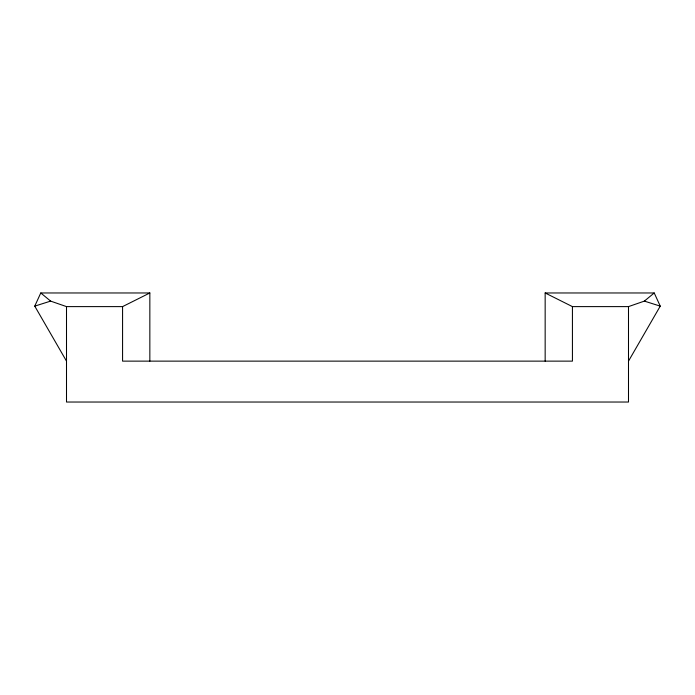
<?xml version="1.0" encoding="UTF-8"?>
<svg xmlns="http://www.w3.org/2000/svg" width="695" height="695" viewBox="0 0 695 695"><rect width="100%" height="100%" fill="white"/><g stroke="black" fill="none" stroke-linecap="round" stroke-linejoin="round"><path stroke-width="1.04" d="M66.503 361.131L34.75 306.13L40.779 292.969L149.842 292.969L149.842 361.131M628.497 361.131L660.25 306.13L654.221 292.969L545.158 292.969L545.158 361.131M545.158 292.969L572.428 306.608L628.497 306.608L644.369 301.109L654.221 292.969M40.779 292.969L50.631 301.109L66.503 306.608L122.572 306.608L149.842 292.969M34.75 306.13L50.631 301.109M644.369 301.109L660.25 306.13M628.497 306.608L628.497 402.031L66.503 402.031L66.503 306.608M572.428 306.608L572.428 361.131L122.572 361.131L122.572 306.608"/></g></svg>
